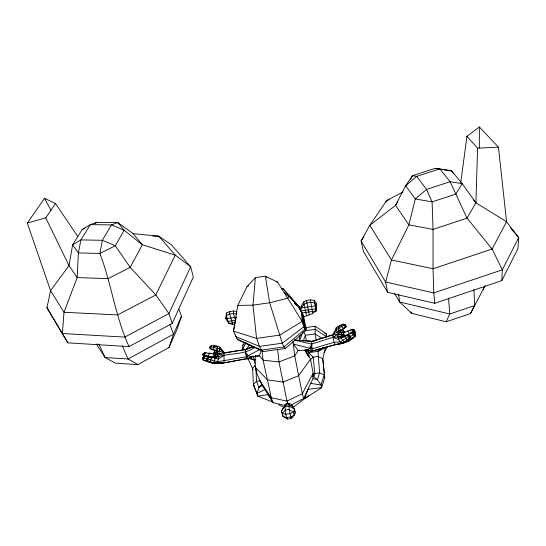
<?xml version="1.0" encoding="UTF-8"?>
<svg xmlns="http://www.w3.org/2000/svg" width="546" height="546" viewBox="0 0 546 546"><rect width="100%" height="100%" fill="white"/><g stroke="black" fill="none" stroke-linecap="round" stroke-linejoin="round"><path stroke-width="0.82" d="M479.333 148.048L479.368 126.931L466.912 136.35L460.79 182.446M244.512 342.513L242.69 345.297L243.1 349.972M284.814 404.566L287.517 403.105L290.916 404.074L291.598 404.723L303.644 398.532L312.995 378.59L313.124 373.218L310.503 359.207L304.709 350.054M402.996 191.994L386.691 200.525L369.785 225.314L361.083 240.95L363.465 251.515L387.653 292.369L434.773 303.289L501.835 280.637L517.888 248.723L518.7 237.585L506.572 221.744L475.914 202.798L462.162 183.64L451.61 170.857L435.176 168.339L412.448 175.703L405.685 185.776L395.509 205.371L408.906 224.843L433.026 229.402L467.035 218.168L475.914 202.798L477.586 148.157L466.912 136.35M234.562 324.877L228.815 323.382L225.853 318.748L226.351 315.513L229.661 314.032L233.408 313.493L236.507 314.052L236.582 311.548L233.497 310.995L233.408 313.493L235.49 320.325L227.586 321.457M233.497 310.995L229.764 311.534L229.661 314.032L232.944 324.645M229.764 311.534L226.46 313.008L226.351 315.513L228.815 323.382L235.36 322.44M501.835 280.637L502.32 269.813L518.7 237.585L510.558 227.935M316.27 304.777L316.346 303.235L314.203 300.341L310.305 299.897L306.49 300.443L303.856 301.836L301.269 306.245L300.634 309.275L298.976 306.483L283.538 289.121L281.579 288.725M317.854 348.976L319.553 372.843L317.397 379.723L321.041 384.998L321.649 387.646L304.682 398.662L293.12 407.384M285.108 405.569L272.85 402.579C264.694 388.226 251.843 373.218 255.658 355.487M303.433 316.816L309.316 314.926L312.844 313.247L316.107 310.906L316.346 303.235M252.3 347.16L248.362 348.164L246.451 349.242L224.345 352.818C219.731 350.88 214.592 351.31 210.162 348.819L209.896 347.044L211.404 345.679L217.315 346.184C217.137 349.542 218.373 352.716 217.39 356.163L214.598 358.156C227.266 352.354 242.711 355.869 254.477 347.549M284.179 292.779C292.356 298.43 299.549 306.688 303.126 315.929L305.548 330.692L303.719 326.897L302.191 321.403L277.593 282.105L265.356 276.174L255.391 277.655L252.989 305.159L256.559 338.377L259.466 346.376L261.425 350.075L263.254 351.549L285.531 348.464L305.548 330.692L306.149 329.142L303.44 315.226L301.986 314.36M218.687 356.463L217.39 356.163L214.107 357.152L204.921 356.128L202.593 357.712L203.03 359.93L212.851 362.899L216.803 363.165L218.332 359.036L219.929 347.133L217.315 346.184L213.657 346.109L214.046 345.871L213.855 347.481L212.496 349.788M294.41 339.905L311.513 341.55L332.562 334.848L338.22 331.32L341.967 330.344L346.048 326.863L345.55 325.068L343.55 324.174L338.186 326.29C338.8 329.62 338.022 333.005 339.155 336.35L342.028 337.79M236.241 317.083L233.476 331.142L237.08 339.025L238.513 340.103L263.254 351.549M226.46 313.008L225.853 318.748L236.022 317.287M255.391 277.655L246.99 286.623L237.803 305.412L233.476 331.142L256.559 338.377L279.682 335.128L302.191 321.403L301.433 311.138M301.638 314.544L301.945 312.926L301.146 311.63L301.945 312.926L301.604 314.544M46.97 307.76L50.553 290.649L69.001 265.561L72.625 244.826L82.105 229.607L90.336 224.624L97.011 222.338L117.868 222.597L133.108 233.633L142.335 244.751L175.28 255.153L190.67 266.762L193.332 277.034L172.202 323.396L129.027 346.601L67.888 342.861L46.97 307.76L67.888 342.861M203.501 358.326L203.03 359.93C217.301 367.403 233.49 360.087 248.246 358.517L224.167 362.79L216.141 363.295L211.193 362.885M224.433 362.694L212.851 362.899L206.77 360.578L207.173 359.207M210.162 353.501L205.153 352.696L202.832 354.279L208.36 356.108L209.241 353.105L214.298 353.719L217.963 351.023L210.476 348.635L209.896 347.044L211.404 345.679L210.162 348.819L211.097 345.871L210.319 347.536L209.896 347.044L211.247 346.969L219.738 348.826L224.345 352.818L219.929 347.133L219.506 347.379M208.586 358.046L209.029 356.545L205.951 356.442M215.356 357.992L213.602 362.749L206.77 360.578L206.354 358.667C209.507 355.664 214.708 358.21 218.332 359.036L223.962 355.364L224.078 352.859L219.738 348.826M291.639 417.369L291.277 418.591L287.544 419.069L283.067 416.55L281.436 410.899L284.234 406.79M306.879 349.904L308.647 352.655L318.325 351.331L325.587 347.399L322.782 358.674L324.713 377.627L321.649 387.646L307.951 389.346L304.682 398.662L303.644 398.532L302.354 393.68L298.669 375.634L294.744 355.828L292.956 341.182M261.309 349.897L259.486 355.78L263.097 360.176L271.362 397.768L272.85 402.579M312.995 378.59L317.397 379.723L313.827 376.651L314.837 373.478L313.158 357.091L308.647 352.655L307.992 349.529M337.544 334.507L332.562 334.848L333.49 334.739L311.589 341.332L312.264 351.126L310.558 351.098L305.985 349.645L310.558 351.098L311.67 344.055L332.78 337.353L338.745 333.79L345.263 336.145L343.134 332.876L338.22 331.32L340.997 330.262L345.413 326.801L346.048 326.863L345.55 325.068L343.55 324.174L343.844 325.423L345.413 326.801L345.55 325.068C340.158 326.447 335.23 329.852 332.562 334.848L334.145 342.253L335.292 344.622C342.929 343.823 350.368 341.639 355.719 335.886L354.961 333.64L353.009 332.678L343.475 336.302L339.155 336.35L338.07 336.991L332.78 337.353L338.595 339.489L340.178 341.933L341.646 343.079L345.877 342.465M96.301 343.973L105.098 357.541L115.37 363.151L137.865 364.612L168.98 347.543L173.519 334.227L181.47 316.318L178.883 309.145M181.47 316.318L176.884 329.709L168.98 347.543M300.402 335.005L299.522 337.36L299.665 340.465L302.6 332.623M303.105 341.27L305.378 335.264L303.556 331.75M334.077 333.224L336.131 327.928L338.186 326.29M292.212 406.094L291.598 404.723L294.499 409.2L295.331 412.715L294.301 415.103L291.277 418.591L289.087 409.534L289.196 404.757L287.517 403.105L286.978 401.098L278.965 361.923L277.648 349.481M303.126 315.929L303.44 315.226L301.904 314.564M394.451 293.325L399.611 302.006L411.745 313.377L446.171 321.771L449.727 313.97L448.566 298.136M213.172 354.313L214.947 350.505M217.09 348.13L213.425 353.931L214.298 353.719L213.227 357.35L210.776 357.029M410.64 179.484L412.448 175.703L416.666 176.372L439.755 168.885L450.116 181.716L467.035 218.168L492.096 249.017L502.32 269.813L433.763 292.895L385.64 282.029L361.083 240.95L363.95 236.732M305.405 397.195L304.682 398.662L308.647 395.659M203.815 356.361L205.153 352.696L202.832 354.279L203.262 356.497L203.815 356.361L202.832 354.279M203.733 357.528L204.368 356.258M207.378 358.517L207.924 357.432L212.38 357.896M206.77 360.578L207.316 359.493M288.998 296.075L287.947 298.13L269.649 302.743L252.989 305.159L237.803 305.412M385.94 201.972L386.691 200.525L389.114 199.734M446.171 321.771L470.475 313.575L474.658 305.583L473.921 289.639M483.101 289.455L484.978 285.872M470.475 313.575L484.923 285.981M313.124 373.218L302.354 393.68L286.978 401.098L271.362 397.768L259.637 380.412M324.003 352.586L327.361 346.744M335.749 330.862L336.507 329.572L336.131 327.928L336.978 328.01M246.273 342.84L242.622 348.409L244.315 349.788M245.912 349.993L249.181 345.045M397.822 201.911L395.509 205.371L369.785 225.314L391.475 259.957L433.033 268.762L492.096 249.017L506.572 221.744L498.443 147.147L479.368 126.931M27.3 223.075L45.768 217.874L55.508 203.522L44.54 198.348L27.3 223.075L50.553 290.649L64.005 312.278L62.415 333.517L124.761 337.107L168.932 313.547L190.67 266.762L171.151 244.574L158.749 236.172L133.108 233.633M310.503 359.207L298.669 375.634L283.081 382.063L267.342 379.845L254.914 366.796M325.423 337.967L326.399 336.745L326.153 333.64L315.185 326.235L305.46 327.607L306.149 329.142M261.821 384.125L258.988 387.523L256.989 393.495L257.78 396.096L273.45 402.347M287.517 403.105L283.101 408.599M293.83 414.448L294.826 413.288M255.282 365.479L252.607 368.236L253.371 384.459L257.78 396.096L268.066 394.628L271.15 398.641M215.028 363.349L224.167 362.79L223.962 355.364L217.608 353.569L214.107 357.152L213.227 357.35L208.36 356.108M310.196 359.903L313.158 357.091L318.045 356.422L322.782 358.674L324.713 377.627M312.544 375.614L314.837 373.478L319.553 372.843L324.119 374.972L321.041 384.998L310.749 383.381M217.608 353.569L213.227 357.35L217.963 351.023L213.425 353.931M309.787 350.812L312.264 351.126L335.292 344.622L342.984 342.943L345.952 341.66L350.621 337.762L350.006 335.824L348.3 335.026L347.29 335.108L340.909 337.674L338.595 339.489L336.507 329.572M354.211 333.374L355.323 332.459L354.572 330.214L352.627 329.265L343.134 332.876L344.915 332.732L338.622 328.187M318.325 351.331L323.368 347.358M352.941 333.483L354.17 332.555L355.323 332.459L353.917 330.296L354.572 330.214L354.17 332.555L351.467 329.347L354.572 330.214L345.966 335.722M202.593 357.712L204.921 356.128L203.583 359.807L202.593 357.712L206.572 359.152M206.354 358.667L208.408 357.323L207.255 360.469L206.354 358.667L217.533 361.745L246.314 356.763L259.514 349.638M242.69 345.297L244.062 344.396M262.483 385.346L258.988 387.523L256.477 381.32L255.985 369.028M349.85 337.032L354.961 333.64L351.842 332.773L353.269 334.951L354.559 335.988L355.719 335.886L355.009 334.8M264.967 389.475L256.989 393.495L253.371 384.459L256.477 381.32L260.346 380.801M82.105 229.607L85.087 228.153M94.779 223.423L97.011 222.338M248.362 348.164L245.454 349.583L219.035 353.904M246.99 286.623L248.505 285.947M343.1 337.244L345.038 336.391M339.162 326.385L341.243 325.471M349.863 330.473L352.627 329.265M345.679 336.111L348.3 335.026M252.518 356.299L253.992 356.456L251.112 356.756L248.805 358.435L247.092 356.524L245.407 352.088L246.314 356.763L247.263 358.906L253.992 356.456L259.486 355.78L251.112 356.756L248.239 355.685L245.407 352.088L245.454 349.583L253.371 346.86M246.451 349.242L245.454 349.583L247.215 349.003M474.658 305.583L449.727 313.97L399.611 302.006L398.655 294.403M249.017 358.285L250.553 357.814M313.158 350.634L336.206 344.451M210.899 357.719L211.514 357.582L210.756 360.162L210.067 361.52L209.459 361.643M206.641 361.288L207.344 361.138M299.747 350.211L298.184 350.45L294.744 355.828L278.965 361.923L263.097 360.176L262.053 350.942M301.945 312.926L316.107 310.906L316.161 307.091L316.277 308.756L300.744 310.981L301.269 306.245M304.818 330.821L315.39 329.34L326.399 336.745M313.991 341.209C310.155 341.939 306.436 339.96 302.457 340.643M248.437 358.347L254.306 360.121L255.897 359.903M349.406 335.906L350.006 335.824L349.617 337.858C345.625 341.578 340.759 343.994 335.292 344.622C342.635 343.994 349.16 340.895 354.559 335.988L354.961 333.64L354.299 333.715M349.351 340.963L344.43 341.81L342.745 340.486L340.909 337.674L338.07 336.991M348.58 339.53L347.317 339.646L345.932 338.547L344.417 336.22M352.921 338.186L351.467 338.322L350.389 337.462M349.809 336.527L350.621 337.762L349.617 337.858L348.505 336.971L347.29 335.108L350.006 335.824L340.178 341.933L334.145 342.253L312.046 348.86L293.304 344.048L298.184 350.45L307.5 350.143L309.657 348.368L311.67 344.055L294.424 340.124M340.909 337.674L342.451 337.53L339.155 336.35M314.005 341.346L311.513 341.55L309.22 340.84M302.136 315.295L303.44 315.226M477.586 148.157L498.443 147.147M282.064 289.182L283.538 289.121M310.742 341.318L311.589 341.332M152.846 236.07L158.749 236.172L175.28 255.153L155.808 294.908L117.643 314.905L64.005 312.278L77.157 277.58L78.371 252.921L80.924 239.892L90.336 224.624L111.439 224.904L117.868 222.597L124.14 230.255L142.335 244.751L130.18 267.397L108.088 278.651L77.157 277.58L69.001 265.561L45.768 217.874M344.253 328.446L343.461 328.371L341.496 326.651L341.134 325.088L344.185 324.235L345.748 325.614L345.113 325.553L346.048 326.863M343.844 325.423L344.478 325.484M204.6 352.839L206.176 353.016M435.176 168.339L451.61 170.857L453.501 173.648M344.915 332.732L338.22 331.32L345.263 336.145M312.285 376.303L313.827 376.651M276.003 281.688L277.593 282.105M324.59 333.087L326.153 333.64L326.829 336.848M237.08 339.025L261.425 350.075L283.995 346.942L304.695 329.518L302.689 315.274M278.658 404.743L283.081 406.825M250.075 358.033L254.306 360.121L255.316 363.322M338.745 333.79L343.475 336.302M137.865 364.612L128.051 358.988L105.098 357.541L98.792 343.946M293.366 407.268L289.196 404.757L285.701 405.214L281.436 410.899L283.067 416.55L286.582 417.547L290.738 417.014L294.301 415.103L293.577 412.08L294.499 409.2L289.284 406.238L284.923 406.811C285.722 410.879 285.094 415.513 287.544 419.069M294.881 303.904L298.976 306.483L299.652 309.712M321.928 338.438L315.138 333.899L305.378 335.264L306.347 340.84M294.274 303.153L298.976 306.483M247.147 358.244L248.471 359.248M349.515 336.882L350.621 337.762M285.531 348.464L283.995 346.942L282.289 343.202L269.649 302.743L265.356 276.174L266.516 277.388M342.595 329.62L344.731 331.954M283.094 288.759L296.956 305.214M473.266 199.577L475.914 202.798M55.508 203.522L77.764 236.479M347.713 330.89L349.481 333.592M348.075 334.316L349.406 336.35M410.872 311.93L411.745 313.377M304.989 350.02L307.705 355.016M44.54 198.348L50.983 210.251M294.683 411.459L295.331 412.715M247.7 358.128L253.016 369.608M129.027 346.601C115.404 316.898 111.507 283.906 99.877 253.453L102.361 240.315L111.439 224.904L124.14 230.255L115.315 245.748L99.877 253.453L78.371 252.921L72.625 244.826L80.924 239.892L102.361 240.315L115.315 245.748L130.18 267.397L155.808 294.908L168.932 313.547L172.202 323.396M122.359 346.007L128.051 358.988L173.519 334.227L169.936 324.727M306.347 350.047L307.958 355.487M263.07 386.179L263.459 387.483M253.33 356.265L254.306 360.121M306.599 315.8L303.992 304.327L303.856 301.836M309.316 314.926L306.49 300.443M312.844 313.247L310.305 299.897M316.107 310.906L314.203 300.341M387.653 292.369L385.64 282.029L391.475 259.957L408.906 224.843L415.274 198.956L426.542 189.401L450.116 181.716L462.162 183.64L455.808 194.117L432.111 201.87L415.274 198.956L405.685 185.776L416.666 176.372L426.542 189.401L432.111 201.87L433.026 229.402L433.033 268.762L433.763 292.895L434.773 303.289M251.037 345.29L251.488 347.659M316.23 340.281L315.138 333.899L315.185 326.235M308.647 352.655L309.22 357.343M302.197 313.916L303.719 326.897L282.289 343.202L259.466 346.376L235.606 336.493L235.463 334.882M254.088 385.367L254.17 387.059M301.897 312.844L301.938 314.435M234.439 323.594L234.459 324.399M303.992 304.327L301.351 307.91L316.516 305.733L314.366 302.832L310.456 302.388L306.634 302.934L303.992 304.327M285.319 410.026L282.316 413.54L285.763 414.202L289.933 413.663L293.577 412.08L289.087 409.534L285.319 410.026"/></g></svg>
